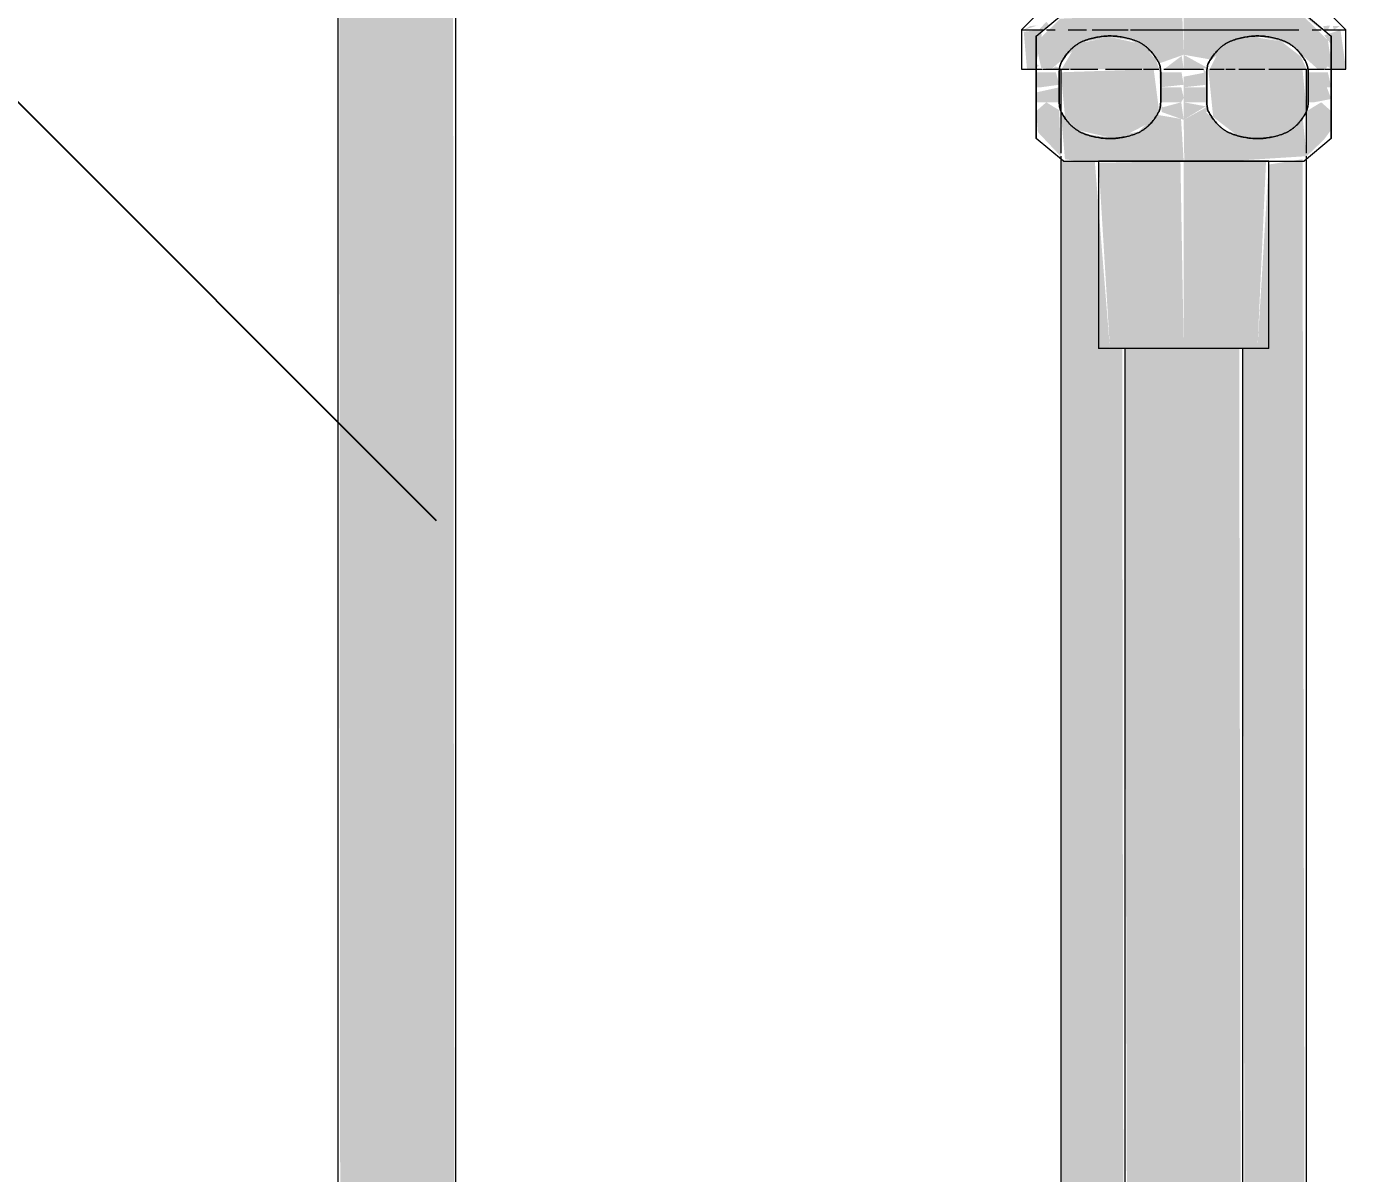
# Model space of a CAD drawing. Header units: metres. Extents: x 147 to 427, y -16 to 162.
# Drawn here: x 390.0179 to 390.1525, y 0.3543 to 0.4708 of the extents above; entities that cross this region are included whole.
import ezdxf

# ---------------------------------------------------------------- set-up
doc = ezdxf.new("R2010")
doc.units = ezdxf.units.M
for name, color, linetype, lineweight in [('A-ANNO-DIMS', 7, 'Continuous', 5), ('A-ANNO-DIMS-50', 7, 'Continuous', 5), ('P-PIPE', 7, 'Continuous', 5), ('P-SANR-FIXT', 7, 'Continuous', 5)]:
    doc.layers.add(name, color=color, linetype=linetype, lineweight=lineweight)
doc.styles.add('Century Gothic', font='GOTHIC.TTF', dxfattribs={"height": 0.05})
doc.dimstyles.new('Setores_1_mm', dxfattribs={"dimscale": 0.3048, "dimtxt": 0.052208, "dimasz": 0.520833, "dimexe": 0.393701, "dimexo": 0.246063, "dimgap": 0.287073, "dimtad": 1, "dimrnd": 0.01, "dimzin": 0, "dimdsep": 46, "dimtxsty": 'Century Gothic', "dimblk1": 'OBLIQUE', "dimblk2": 'OBLIQUE', "dimsah": 1, "dimcen": 0.09, "dimazin": 0, "dimtfac": 1, "dimtdec": 4, "dimtix": 1, "dimtmove": 0, "dimatfit": 3, "dimfxl": 1, "dimtvp": 1, "dimtolj": 1, "dimtzin": 0, "dimarcsym": 2})

# ---------------------------------------------------------------- blocks, each defined once
blk = doc.blocks.new('UT_Ducha higiênica - UT_Ducha higiênica-V228-HH')
at = {"layer": 'P-SANR-FIXT', "true_color": 0xf4f4f4, "transparency": 33554598}
h = blk.add_hatch(color=7, dxfattribs=at)
h.paths.add_polyline_path([(-163.13607, 0.1), (-163.12407, 0.1), (-163.12462, 0.1875), (-163.13607, 0.1875), (-163.13607, 0.12592)])
h.paths.add_polyline_path([(-163.12518, 0.2125), (-163.12407, 0.2125), (-163.12457, 0.66817), (-163.13607, 0.66817), (-163.13572, 0.2125), (-163.12531, 0.2125)])
h = blk.add_hatch(color=7, dxfattribs=at)
h.paths.add_polyline_path([(-163.05007, 0.46797), (-163.05022, 0.47216), (-163.06261, 0.47164), (-163.06436, 0.46995), (-163.06479, 0.46936), (-163.06507, 0.46898), (-163.06456, 0.46664), (-163.06353, 0.4665), (-163.06173, 0.46808), (-163.05999, 0.46934), (-163.05748, 0.46978), (-163.05533, 0.4694), (-163.05349, 0.46818), (-163.05245, 0.46713), (-163.05027, 0.4679)])
h.paths.add_polyline_path([(-163.05206, 0.4665), (-163.05007, 0.4665), (-163.05027, 0.46786), (-163.05207, 0.4665)])
h = blk.add_hatch(color=7, dxfattribs=at)
h.paths.add_polyline_path([(-163.03574, 0.4665), (-163.03507, 0.46709), (-163.03541, 0.46945), (-163.03799, 0.47198), (-163.03924, 0.47216), (-163.05007, 0.4719), (-163.05007, 0.46797), (-163.04724, 0.46747), (-163.04489, 0.46937), (-163.04219, 0.46978), (-163.04015, 0.46933), (-163.03901, 0.46881), (-163.03642, 0.4665), (-163.03578, 0.4665)])
h.paths.add_polyline_path([(-163.0491, 0.4665), (-163.04768, 0.46665), (-163.05007, 0.46797), (-163.05007, 0.4665)])
for points in [[(-163.05756, 0.4665), (-163.05257, 0.4665), (-163.05289, 0.46747), (-163.05434, 0.46905), (-163.05758, 0.46978), (-163.06039, 0.46919), (-163.06112, 0.4688), (-163.06249, 0.4665), (-163.05757, 0.4665)], [(-163.0425, 0.4665), (-163.03757, 0.4665), (-163.03815, 0.46778), (-163.04015, 0.46933), (-163.043, 0.46978), (-163.04489, 0.46937), (-163.04648, 0.46838), (-163.04743, 0.4665), (-163.043, 0.4665)], [(-163.06462, 0.46466), (-163.06272, 0.46492), (-163.06306, 0.46619), (-163.06506, 0.46619), (-163.06506, 0.46466)], [(-163.05643, 0.45955), (-163.05356, 0.46105), (-163.05257, 0.46224), (-163.05312, 0.4665), (-163.06257, 0.46619), (-163.06214, 0.46173), (-163.06089, 0.46032), (-163.05757, 0.45955), (-163.05656, 0.45955)], [(-163.05241, 0.46466), (-163.05007, 0.46492), (-163.05029, 0.46619), (-163.05241, 0.46619), (-163.05241, 0.46492)], [(-163.05007, 0.46466), (-163.04773, 0.46492), (-163.04773, 0.46619), (-163.05007, 0.46574), (-163.05007, 0.46492)], [(-163.04143, 0.45955), (-163.03913, 0.46038), (-163.03757, 0.46224), (-163.03799, 0.4665), (-163.04757, 0.4665), (-163.04707, 0.46164), (-163.04489, 0.45996), (-163.04257, 0.45955), (-163.04147, 0.45955)], [(-163.03507, 0.46466), (-163.03541, 0.46619), (-163.03741, 0.46619), (-163.03741, 0.46466), (-163.03552, 0.46466)], [(-163.06404, 0.46314), (-163.06272, 0.46314), (-163.06272, 0.46466), (-163.06506, 0.46414), (-163.06506, 0.46314)], [(-163.05032, 0.46314), (-163.05007, 0.46359), (-163.05031, 0.46466), (-163.05241, 0.46466), (-163.05231, 0.46314), (-163.05111, 0.46314)], [(-163.05007, 0.46314), (-163.04773, 0.46314), (-163.04783, 0.46466), (-163.05007, 0.46466), (-163.05007, 0.46359)], [(-163.0368, 0.46314), (-163.03507, 0.46348), (-163.03552, 0.46466), (-163.03741, 0.46466), (-163.03741, 0.46314)], [(-163.06257, 0.45765), (-163.06272, 0.46233), (-163.06404, 0.46314), (-163.06507, 0.46224), (-163.06489, 0.4601), (-163.06261, 0.45769)], [(-163.03757, 0.45766), (-163.0358, 0.45935), (-163.03507, 0.46035), (-163.03507, 0.46224), (-163.03609, 0.46314), (-163.03757, 0.46224), (-163.03757, 0.45797)], [(-163.05111, 0.4381), (-163.05007, 0.4381), (-163.0504, 0.45716), (-163.05872, 0.45698), (-163.05757, 0.4381), (-163.05162, 0.4381)], [(-163.04489, 0.4381), (-163.04257, 0.4381), (-163.0417, 0.45716), (-163.05007, 0.45716), (-163.05007, 0.4381), (-163.04547, 0.4381)], [(-163.04986, 0.232), (-163.04407, 0.232), (-163.04443, 0.4381), (-163.05607, 0.4381), (-163.05553, 0.232), (-163.05006, 0.232)]]:
    blk.add_hatch(color=7, dxfattribs=at).paths.add_polyline_path(points)
h = blk.add_hatch(color=7, dxfattribs=at)
h.paths.add_polyline_path([(-163.0504, 0.45716), (-163.05007, 0.45716), (-163.05034, 0.46145), (-163.05286, 0.46188), (-163.05466, 0.46017), (-163.05757, 0.45955), (-163.05959, 0.45985), (-163.061, 0.46039), (-163.06257, 0.46224), (-163.06214, 0.45735), (-163.06089, 0.45716), (-163.05111, 0.45716)])
h.paths.add_polyline_path([(-163.05007, 0.46136), (-163.05032, 0.46314), (-163.05231, 0.4626), (-163.05034, 0.46151)])
h = blk.add_hatch(color=7, dxfattribs=at)
h.paths.add_polyline_path([(-163.04547, 0.45716), (-163.03757, 0.45766), (-163.03799, 0.46173), (-163.03942, 0.46025), (-163.04257, 0.45955), (-163.04489, 0.45996), (-163.04596, 0.46034), (-163.04783, 0.46215), (-163.05007, 0.46136), (-163.05001, 0.45716), (-163.04574, 0.45716)])
h.paths.add_polyline_path([(-163.05007, 0.46136), (-163.04783, 0.46273), (-163.05007, 0.46314), (-163.05007, 0.46224)])
at = {"layer": 'P-SANR-FIXT'}
for p, q in [((-163.13607, 0.67161), (-163.13607, 0.1)), ((-163.12407, 0.1), (-163.12407, 0.67161)), ((-163.06506, 0.46987), (-163.0623, 0.47216)), ((-163.03783, 0.47216), (-163.03507, 0.46987)), ((-163.06507, 0.46709), (-163.06507, 0.46224)), ((-163.06506, 0.46466), (-163.06506, 0.46619)), ((-163.06272, 0.46619), (-163.06272, 0.46466)), ((-163.05241, 0.46466), (-163.05241, 0.46619)), ((-163.04773, 0.46619), (-163.04773, 0.46466)), ((-163.03741, 0.46466), (-163.03741, 0.46619)), ((-163.03507, 0.46224), (-163.03507, 0.46709)), ((-163.03507, 0.46619), (-163.03507, 0.46466)), ((-163.06506, 0.46314), (-163.06506, 0.46466)), ((-163.06272, 0.46466), (-163.06272, 0.46314)), ((-163.05241, 0.46314), (-163.05241, 0.46466)), ((-163.04773, 0.46466), (-163.04773, 0.46314)), ((-163.03741, 0.46314), (-163.03741, 0.46466)), ((-163.03507, 0.46466), (-163.03507, 0.46314)), ((-163.0623, 0.45716), (-163.06506, 0.45946)), ((-163.03507, 0.45946), (-163.03783, 0.45716)), ((-163.06188, 0.45716), (-163.05007, 0.45716)), ((-163.05873, 0.45716), (-163.05873, 0.4381)), ((-163.05007, 0.45716), (-163.03825, 0.45716)), ((-163.04141, 0.4381), (-163.04141, 0.45716)), ((-163.05007, 0.4381), (-163.05873, 0.4381)), ((-163.05607, 0.4381), (-163.05607, 0.1)), ((-163.04141, 0.4381), (-163.05007, 0.4381)), ((-163.04407, 0.1), (-163.04407, 0.4381))]:
    blk.add_line(p, q, dxfattribs=at)
at = {"layer": 'P-SANR-FIXT', "color": 253, "true_color": 0x9e9e9e}
for p, q in [((-163.06506, 0.46619), (-163.06506, 0.46466)), ((-163.06272, 0.46492), (-163.06272, 0.46619)), ((-163.05241, 0.46619), (-163.05241, 0.46466)), ((-163.04773, 0.46492), (-163.04773, 0.46619)), ((-163.03741, 0.46619), (-163.03741, 0.46466)), ((-163.03507, 0.46492), (-163.03507, 0.46619)), ((-163.06506, 0.46466), (-163.06506, 0.46314)), ((-163.06272, 0.46314), (-163.06272, 0.46466)), ((-163.05241, 0.46466), (-163.05241, 0.46314)), ((-163.04773, 0.46314), (-163.04773, 0.46466)), ((-163.03741, 0.46466), (-163.03741, 0.46314)), ((-163.03507, 0.46314), (-163.03507, 0.46466)), ((-163.0623, 0.45716), (-163.05873, 0.45716)), ((-163.05619, 0.45716), (-163.05873, 0.45716)), ((-163.05007, 0.45716), (-163.05618, 0.45716)), ((-163.04395, 0.45716), (-163.05007, 0.45716)), ((-163.04141, 0.45716), (-163.04394, 0.45716)), ((-163.0414, 0.45716), (-163.03783, 0.45716)), ((-163.0565, 0.4381), (-163.05757, 0.4381)), ((-163.05007, 0.4381), (-163.05607, 0.4381)), ((-163.04407, 0.4381), (-163.05007, 0.4381)), ((-163.04257, 0.4381), (-163.04363, 0.4381))]:
    blk.add_line(p, q, dxfattribs=at)
at = {"layer": 'P-SANR-FIXT', "color": 254, "true_color": 0xd5d5d5}
for p, q in [((-163.06272, 0.46466), (-163.06272, 0.46492)), ((-163.04773, 0.46466), (-163.04773, 0.46492)), ((-163.03507, 0.46466), (-163.03507, 0.46492)), ((-163.05619, 0.45716), (-163.05873, 0.45716)), ((-163.05846, 0.45716), (-163.05619, 0.45716)), ((-163.05618, 0.45716), (-163.05007, 0.45716)), ((-163.05007, 0.45716), (-163.05618, 0.45716)), ((-163.05007, 0.45716), (-163.04395, 0.45716)), ((-163.04395, 0.45716), (-163.05007, 0.45716)), ((-163.04394, 0.45716), (-163.04168, 0.45716)), ((-163.04141, 0.45716), (-163.04394, 0.45716)), ((-163.05007, 0.4381), (-163.05633, 0.4381)), ((-163.05007, 0.4381), (-163.05607, 0.4381)), ((-163.04407, 0.4381), (-163.05007, 0.4381)), ((-163.04434, 0.4381), (-163.05007, 0.4381)), ((-163.0438, 0.4381), (-163.04432, 0.4381))]:
    blk.add_line(p, q, dxfattribs=at)
at = {"layer": 'P-SANR-FIXT'}
for points, knots in [([(-163.06507, 0.46709), (-163.06507, 0.4673), (-163.06507, 0.46768), (-163.06507, 0.46819), (-163.06507, 0.46855), (-163.06507, 0.46881), (-163.06507, 0.46899), (-163.06507, 0.46914), (-163.06507, 0.46933), (-163.06507, 0.46951), (-163.06507, 0.46965), (-163.06507, 0.46973), (-163.06507, 0.46978), (-163.06507, 0.46983), (-163.06507, 0.46987), (-163.06507, 0.46989), (-163.06507, 0.46986), (-163.06507, 0.46979), (-163.06507, 0.46972), (-163.06507, 0.46964), (-163.06507, 0.46951), (-163.06507, 0.46933), (-163.06507, 0.46915), (-163.06507, 0.46904), (-163.06507, 0.46899)], [0, 0, 0, 0, 0.05, 0.1, 0.15, 0.175, 0.2, 0.225, 0.25, 0.3, 0.35, 0.375, 0.4, 0.425, 0.45, 0.5, 0.55, 0.6, 0.625, 0.65, 0.7, 0.75, 0.775, 0.8, 0.8, 0.8, 0.8]), ([(-163.05257, 0.46709), (-163.05267, 0.4673), (-163.0529, 0.46768), (-163.05327, 0.46819), (-163.05362, 0.46855), (-163.05392, 0.46881), (-163.05416, 0.46899), (-163.05441, 0.46914), (-163.05477, 0.46933), (-163.05525, 0.46951), (-163.05574, 0.46965), (-163.05614, 0.46973), (-163.05643, 0.46978), (-163.05672, 0.46983), (-163.0571, 0.46987), (-163.05759, 0.46989), (-163.05818, 0.46986), (-163.05865, 0.46979), (-163.05903, 0.46972), (-163.05942, 0.46964), (-163.05991, 0.46951), (-163.06037, 0.46933), (-163.06072, 0.46915), (-163.06097, 0.46899), (-163.0612, 0.46881), (-163.0615, 0.46856), (-163.06199, 0.46804), (-163.06235, 0.4675), (-163.06257, 0.46709)], [0, 0, 0, 0, 0.05, 0.1, 0.15, 0.175, 0.2, 0.225, 0.25, 0.3, 0.35, 0.375, 0.4, 0.425, 0.45, 0.5, 0.55, 0.6, 0.625, 0.65, 0.7, 0.75, 0.775, 0.8, 0.825, 0.85, 0.9, 1, 1, 1, 1]), ([(-163.03757, 0.46709), (-163.03767, 0.4673), (-163.0379, 0.46768), (-163.03827, 0.46819), (-163.03862, 0.46855), (-163.03892, 0.46881), (-163.03916, 0.46899), (-163.03941, 0.46914), (-163.03977, 0.46933), (-163.04025, 0.46951), (-163.04074, 0.46965), (-163.04114, 0.46973), (-163.04143, 0.46978), (-163.04172, 0.46983), (-163.0421, 0.46987), (-163.04259, 0.46989), (-163.04318, 0.46986), (-163.04365, 0.46979), (-163.04403, 0.46972), (-163.04442, 0.46964), (-163.04491, 0.46951), (-163.04537, 0.46933), (-163.04572, 0.46915), (-163.04597, 0.46899), (-163.0462, 0.46881), (-163.0465, 0.46856), (-163.04699, 0.46804), (-163.04735, 0.4675), (-163.04757, 0.46709)], [0, 0, 0, 0, 0.05, 0.1, 0.15, 0.175, 0.2, 0.225, 0.25, 0.3, 0.35, 0.375, 0.4, 0.425, 0.45, 0.5, 0.55, 0.6, 0.625, 0.65, 0.7, 0.75, 0.775, 0.8, 0.825, 0.85, 0.9, 1, 1, 1, 1]), ([(-163.03507, 0.46898), (-163.03507, 0.46904), (-163.03507, 0.46914), (-163.03507, 0.46933), (-163.03507, 0.46951), (-163.03507, 0.46965), (-163.03507, 0.46973), (-163.03507, 0.46978), (-163.03507, 0.46983), (-163.03507, 0.46987), (-163.03507, 0.46989), (-163.03507, 0.46986), (-163.03507, 0.46979), (-163.03507, 0.46972), (-163.03507, 0.46964), (-163.03507, 0.46951), (-163.03507, 0.46933), (-163.03507, 0.46915), (-163.03507, 0.46899), (-163.03507, 0.46881), (-163.03507, 0.46856), (-163.03507, 0.46804), (-163.03507, 0.4675), (-163.03507, 0.46709)], [0.2, 0.2, 0.2, 0.2, 0.225, 0.25, 0.3, 0.35, 0.375, 0.4, 0.425, 0.45, 0.5, 0.55, 0.6, 0.625, 0.65, 0.7, 0.75, 0.775, 0.8, 0.825, 0.85, 0.9, 1, 1, 1, 1]), ([(-163.06507, 0.46034), (-163.06507, 0.46029), (-163.06507, 0.46018), (-163.06507, 0.46), (-163.06507, 0.45982), (-163.06507, 0.45969), (-163.06507, 0.45961), (-163.06507, 0.45953), (-163.06507, 0.45947), (-163.06507, 0.45944), (-163.06507, 0.45946), (-163.06507, 0.4595), (-163.06507, 0.45955), (-163.06507, 0.4596), (-163.06507, 0.45968), (-163.06507, 0.45982), (-163.06507, 0.46), (-163.06507, 0.46018), (-163.06507, 0.46034), (-163.06507, 0.46052), (-163.06507, 0.46078), (-163.06507, 0.46114), (-163.06507, 0.46165), (-163.06507, 0.46203), (-163.06507, 0.46224)], [0.2, 0.2, 0.2, 0.2, 0.225, 0.25, 0.3, 0.35, 0.375, 0.4, 0.45, 0.5, 0.55, 0.575, 0.6, 0.625, 0.65, 0.7, 0.75, 0.775, 0.8, 0.825, 0.85, 0.9, 0.95, 1, 1, 1, 1]), ([(-163.06257, 0.46224), (-163.06235, 0.46183), (-163.06199, 0.46128), (-163.0615, 0.46077), (-163.0612, 0.46051), (-163.06097, 0.46034), (-163.06072, 0.46018), (-163.06037, 0.46), (-163.05991, 0.45982), (-163.05942, 0.45969), (-163.05903, 0.45961), (-163.05865, 0.45953), (-163.05818, 0.45947), (-163.05759, 0.45944), (-163.0571, 0.45946), (-163.05672, 0.4595), (-163.05643, 0.45955), (-163.05614, 0.4596), (-163.05574, 0.45968), (-163.05525, 0.45982), (-163.05477, 0.46), (-163.05441, 0.46018), (-163.05416, 0.46034), (-163.05392, 0.46052), (-163.05362, 0.46078), (-163.05327, 0.46114), (-163.0529, 0.46165), (-163.05267, 0.46203), (-163.05257, 0.46224)], [0, 0, 0, 0, 0.1, 0.15, 0.175, 0.2, 0.225, 0.25, 0.3, 0.35, 0.375, 0.4, 0.45, 0.5, 0.55, 0.575, 0.6, 0.625, 0.65, 0.7, 0.75, 0.775, 0.8, 0.825, 0.85, 0.9, 0.95, 1, 1, 1, 1]), ([(-163.04757, 0.46224), (-163.04735, 0.46183), (-163.04699, 0.46128), (-163.0465, 0.46077), (-163.0462, 0.46051), (-163.04597, 0.46034), (-163.04572, 0.46018), (-163.04537, 0.46), (-163.04491, 0.45982), (-163.04442, 0.45969), (-163.04403, 0.45961), (-163.04365, 0.45953), (-163.04318, 0.45947), (-163.04259, 0.45944), (-163.0421, 0.45946), (-163.04172, 0.4595), (-163.04143, 0.45955), (-163.04114, 0.4596), (-163.04074, 0.45968), (-163.04025, 0.45982), (-163.03977, 0.46), (-163.03941, 0.46018), (-163.03916, 0.46034), (-163.03892, 0.46052), (-163.03862, 0.46078), (-163.03827, 0.46114), (-163.0379, 0.46165), (-163.03767, 0.46203), (-163.03757, 0.46224)], [0, 0, 0, 0, 0.1, 0.15, 0.175, 0.2, 0.225, 0.25, 0.3, 0.35, 0.375, 0.4, 0.45, 0.5, 0.55, 0.575, 0.6, 0.625, 0.65, 0.7, 0.75, 0.775, 0.8, 0.825, 0.85, 0.9, 0.95, 1, 1, 1, 1]), ([(-163.03507, 0.46224), (-163.03507, 0.46183), (-163.03507, 0.46128), (-163.03507, 0.46077), (-163.03507, 0.46051), (-163.03507, 0.46034), (-163.03507, 0.46018), (-163.03507, 0.46), (-163.03507, 0.45982), (-163.03507, 0.45969), (-163.03507, 0.45961), (-163.03507, 0.45953), (-163.03507, 0.45947), (-163.03507, 0.45944), (-163.03507, 0.45946), (-163.03507, 0.4595), (-163.03507, 0.45955), (-163.03507, 0.4596), (-163.03507, 0.45968), (-163.03507, 0.45982), (-163.03507, 0.46), (-163.03507, 0.46018), (-163.03507, 0.46029), (-163.03507, 0.46035)], [0, 0, 0, 0, 0.1, 0.15, 0.175, 0.2, 0.225, 0.25, 0.3, 0.35, 0.375, 0.4, 0.45, 0.5, 0.55, 0.575, 0.6, 0.625, 0.65, 0.7, 0.75, 0.775, 0.8, 0.8, 0.8, 0.8])]:
    blk.add_open_spline(points, degree=3, knots=knots, dxfattribs=at)
at = {"layer": 'P-SANR-FIXT', "color": 254, "true_color": 0xd5d5d5}
for points, knots in [([(-163.05871, 0.46978), (-163.05861, 0.4698), (-163.05842, 0.46983), (-163.05803, 0.46987), (-163.05754, 0.46989), (-163.05696, 0.46986), (-163.05657, 0.46981), (-163.05638, 0.46978)], [0.4, 0.4, 0.4, 0.4, 0.425, 0.45, 0.5, 0.55, 0.6, 0.6, 0.6, 0.6]), ([(-163.04371, 0.46978), (-163.04361, 0.4698), (-163.04342, 0.46983), (-163.04303, 0.46987), (-163.04254, 0.46989), (-163.04196, 0.46986), (-163.04157, 0.46981), (-163.04138, 0.46978)], [0.4, 0.4, 0.4, 0.4, 0.425, 0.45, 0.5, 0.55, 0.6, 0.6, 0.6, 0.6]), ([(-163.06257, 0.46709), (-163.06246, 0.4673), (-163.06224, 0.46768), (-163.06186, 0.46819), (-163.06151, 0.46855), (-163.06121, 0.46881), (-163.06105, 0.46893), (-163.06097, 0.46898)], [0, 0, 0, 0, 0.05, 0.1, 0.15, 0.175, 0.2, 0.2, 0.2, 0.2]), ([(-163.06097, 0.46898), (-163.06089, 0.46904), (-163.06072, 0.46914), (-163.06037, 0.46933), (-163.05989, 0.46951), (-163.05939, 0.46965), (-163.05899, 0.46973), (-163.0588, 0.46977), (-163.05871, 0.46978)], [0.2, 0.2, 0.2, 0.2, 0.225, 0.25, 0.3, 0.35, 0.375, 0.4, 0.4, 0.4, 0.4]), ([(-163.05638, 0.46978), (-163.05629, 0.46976), (-163.0561, 0.46972), (-163.05571, 0.46964), (-163.05523, 0.46951), (-163.05476, 0.46933), (-163.05441, 0.46915), (-163.05425, 0.46904), (-163.05417, 0.46899)], [0.6, 0.6, 0.6, 0.6, 0.625, 0.65, 0.7, 0.75, 0.775, 0.8, 0.8, 0.8, 0.8]), ([(-163.05417, 0.46899), (-163.05409, 0.46893), (-163.05393, 0.46881), (-163.05363, 0.46856), (-163.05314, 0.46804), (-163.05278, 0.4675), (-163.05257, 0.46709)], [0.8, 0.8, 0.8, 0.8, 0.825, 0.85, 0.9, 1, 1, 1, 1]), ([(-163.04757, 0.46709), (-163.04746, 0.4673), (-163.04724, 0.46768), (-163.04686, 0.46819), (-163.04651, 0.46855), (-163.04621, 0.46881), (-163.04605, 0.46893), (-163.04597, 0.46898)], [0, 0, 0, 0, 0.05, 0.1, 0.15, 0.175, 0.2, 0.2, 0.2, 0.2]), ([(-163.04597, 0.46898), (-163.04589, 0.46904), (-163.04572, 0.46914), (-163.04537, 0.46933), (-163.04489, 0.46951), (-163.04439, 0.46965), (-163.04399, 0.46973), (-163.0438, 0.46977), (-163.04371, 0.46978)], [0.2, 0.2, 0.2, 0.2, 0.225, 0.25, 0.3, 0.35, 0.375, 0.4, 0.4, 0.4, 0.4]), ([(-163.04138, 0.46978), (-163.04129, 0.46976), (-163.0411, 0.46972), (-163.04071, 0.46964), (-163.04023, 0.46951), (-163.03976, 0.46933), (-163.03941, 0.46915), (-163.03925, 0.46904), (-163.03917, 0.46899)], [0.6, 0.6, 0.6, 0.6, 0.625, 0.65, 0.7, 0.75, 0.775, 0.8, 0.8, 0.8, 0.8]), ([(-163.03917, 0.46899), (-163.03909, 0.46893), (-163.03893, 0.46881), (-163.03863, 0.46856), (-163.03814, 0.46804), (-163.03778, 0.4675), (-163.03757, 0.46709)], [0.8, 0.8, 0.8, 0.8, 0.825, 0.85, 0.9, 1, 1, 1, 1]), ([(-163.06097, 0.46035), (-163.06105, 0.4604), (-163.06121, 0.46052), (-163.06151, 0.46078), (-163.06186, 0.46114), (-163.06224, 0.46165), (-163.06246, 0.46203), (-163.06257, 0.46224)], [0.8, 0.8, 0.8, 0.8, 0.825, 0.85, 0.9, 0.95, 1, 1, 1, 1]), ([(-163.05257, 0.46224), (-163.05278, 0.46183), (-163.05314, 0.46128), (-163.05363, 0.46077), (-163.05393, 0.46051), (-163.05409, 0.4604), (-163.05417, 0.46034)], [0, 0, 0, 0, 0.1, 0.15, 0.175, 0.2, 0.2, 0.2, 0.2]), ([(-163.04597, 0.46035), (-163.04605, 0.4604), (-163.04621, 0.46052), (-163.04651, 0.46078), (-163.04686, 0.46114), (-163.04724, 0.46165), (-163.04746, 0.46203), (-163.04757, 0.46224)], [0.8, 0.8, 0.8, 0.8, 0.825, 0.85, 0.9, 0.95, 1, 1, 1, 1]), ([(-163.03757, 0.46224), (-163.03778, 0.46183), (-163.03814, 0.46128), (-163.03863, 0.46077), (-163.03893, 0.46051), (-163.03909, 0.4604), (-163.03917, 0.46034)], [0, 0, 0, 0, 0.1, 0.15, 0.175, 0.2, 0.2, 0.2, 0.2]), ([(-163.05871, 0.45955), (-163.0588, 0.45956), (-163.05899, 0.4596), (-163.05939, 0.45968), (-163.05989, 0.45982), (-163.06037, 0.46), (-163.06072, 0.46018), (-163.06089, 0.46029), (-163.06097, 0.46035)], [0.6, 0.6, 0.6, 0.6, 0.625, 0.65, 0.7, 0.75, 0.775, 0.8, 0.8, 0.8, 0.8]), ([(-163.05638, 0.45955), (-163.05657, 0.45952), (-163.05696, 0.45947), (-163.05754, 0.45944), (-163.05803, 0.45946), (-163.05842, 0.4595), (-163.05861, 0.45953), (-163.05871, 0.45955)], [0.4, 0.4, 0.4, 0.4, 0.45, 0.5, 0.55, 0.575, 0.6, 0.6, 0.6, 0.6]), ([(-163.05417, 0.46034), (-163.05425, 0.46029), (-163.05441, 0.46018), (-163.05476, 0.46), (-163.05523, 0.45982), (-163.05571, 0.45969), (-163.0561, 0.45961), (-163.05629, 0.45957), (-163.05638, 0.45955)], [0.2, 0.2, 0.2, 0.2, 0.225, 0.25, 0.3, 0.35, 0.375, 0.4, 0.4, 0.4, 0.4]), ([(-163.04371, 0.45955), (-163.0438, 0.45956), (-163.04399, 0.4596), (-163.04439, 0.45968), (-163.04489, 0.45982), (-163.04537, 0.46), (-163.04572, 0.46018), (-163.04589, 0.46029), (-163.04597, 0.46035)], [0.6, 0.6, 0.6, 0.6, 0.625, 0.65, 0.7, 0.75, 0.775, 0.8, 0.8, 0.8, 0.8]), ([(-163.04138, 0.45955), (-163.04157, 0.45952), (-163.04196, 0.45947), (-163.04254, 0.45944), (-163.04303, 0.45946), (-163.04342, 0.4595), (-163.04361, 0.45953), (-163.04371, 0.45955)], [0.4, 0.4, 0.4, 0.4, 0.45, 0.5, 0.55, 0.575, 0.6, 0.6, 0.6, 0.6]), ([(-163.03917, 0.46034), (-163.03925, 0.46029), (-163.03941, 0.46018), (-163.03976, 0.46), (-163.04023, 0.45982), (-163.04071, 0.45969), (-163.0411, 0.45961), (-163.04129, 0.45957), (-163.04138, 0.45955)], [0.2, 0.2, 0.2, 0.2, 0.225, 0.25, 0.3, 0.35, 0.375, 0.4, 0.4, 0.4, 0.4])]:
    blk.add_open_spline(points, degree=3, knots=knots, dxfattribs=at)
at = {"layer": 'P-SANR-FIXT', "color": 253, "true_color": 0x9e9e9e}
for points, knots in [([(-163.06507, 0.46899), (-163.06507, 0.46893), (-163.06507, 0.46881), (-163.06507, 0.46856), (-163.06507, 0.46804), (-163.06507, 0.4675), (-163.06507, 0.46709)], [0.8, 0.8, 0.8, 0.8, 0.825, 0.85, 0.9, 1, 1, 1, 1]), ([(-163.03507, 0.46709), (-163.03507, 0.4673), (-163.03507, 0.46768), (-163.03507, 0.46819), (-163.03507, 0.46855), (-163.03507, 0.46881), (-163.03507, 0.46893), (-163.03507, 0.46898)], [0, 0, 0, 0, 0.05, 0.1, 0.15, 0.175, 0.2, 0.2, 0.2, 0.2]), ([(-163.06507, 0.46224), (-163.06507, 0.46183), (-163.06507, 0.46128), (-163.06507, 0.46077), (-163.06507, 0.46051), (-163.06507, 0.4604), (-163.06507, 0.46034)], [0, 0, 0, 0, 0.1, 0.15, 0.175, 0.2, 0.2, 0.2, 0.2]), ([(-163.03507, 0.46035), (-163.03507, 0.4604), (-163.03507, 0.46052), (-163.03507, 0.46078), (-163.03507, 0.46114), (-163.03507, 0.46165), (-163.03507, 0.46203), (-163.03507, 0.46224)], [0.8, 0.8, 0.8, 0.8, 0.825, 0.85, 0.9, 0.95, 1, 1, 1, 1])]:
    blk.add_open_spline(points, degree=3, knots=knots, dxfattribs=at)
for points in [[(-163.06507, 0.46709), (-163.06507, 0.46695), (-163.06507, 0.4668), (-163.06506, 0.46665)], [(-163.06506, 0.46665), (-163.06507, 0.4668), (-163.06507, 0.46695), (-163.06507, 0.46709)], [(-163.06268, 0.46665), (-163.06266, 0.4668), (-163.06262, 0.46695), (-163.06257, 0.46709)], [(-163.06257, 0.46709), (-163.06262, 0.46695), (-163.06266, 0.4668), (-163.06268, 0.46665)], [(-163.05245, 0.46665), (-163.05242, 0.4665), (-163.05241, 0.46635), (-163.05241, 0.46619)], [(-163.05241, 0.46619), (-163.05241, 0.46635), (-163.05242, 0.4665), (-163.05245, 0.46665)], [(-163.04773, 0.46619), (-163.04772, 0.46635), (-163.04771, 0.4665), (-163.04768, 0.46665)], [(-163.04768, 0.46665), (-163.04771, 0.4665), (-163.04772, 0.46635), (-163.04773, 0.46619)], [(-163.03745, 0.46665), (-163.03748, 0.4668), (-163.03752, 0.46695), (-163.03757, 0.46709)], [(-163.03757, 0.46709), (-163.03752, 0.46695), (-163.03748, 0.4668), (-163.03745, 0.46665)], [(-163.03507, 0.46709), (-163.03507, 0.46695), (-163.03507, 0.4668), (-163.03507, 0.46665)], [(-163.03507, 0.46665), (-163.03507, 0.4668), (-163.03507, 0.46695), (-163.03507, 0.46709)], [(-163.05241, 0.46314), (-163.05241, 0.46298), (-163.05242, 0.46283), (-163.05245, 0.46268)], [(-163.05245, 0.46268), (-163.05242, 0.46283), (-163.05241, 0.46298), (-163.05241, 0.46314)], [(-163.04768, 0.46268), (-163.04771, 0.46283), (-163.04772, 0.46298), (-163.04773, 0.46314)], [(-163.04773, 0.46314), (-163.04772, 0.46298), (-163.04771, 0.46283), (-163.04768, 0.46268)], [(-163.06506, 0.46268), (-163.06507, 0.46253), (-163.06507, 0.46238), (-163.06507, 0.46224)], [(-163.06507, 0.46224), (-163.06507, 0.46238), (-163.06507, 0.46253), (-163.06506, 0.46268)], [(-163.06257, 0.46224), (-163.06262, 0.46238), (-163.06266, 0.46253), (-163.06268, 0.46268)], [(-163.06268, 0.46268), (-163.06266, 0.46253), (-163.06262, 0.46238), (-163.06257, 0.46224)], [(-163.03757, 0.46224), (-163.03752, 0.46238), (-163.03748, 0.46253), (-163.03745, 0.46268)], [(-163.03745, 0.46268), (-163.03748, 0.46253), (-163.03752, 0.46238), (-163.03757, 0.46224)], [(-163.03507, 0.46268), (-163.03507, 0.46253), (-163.03507, 0.46238), (-163.03507, 0.46224)], [(-163.03507, 0.46224), (-163.03507, 0.46238), (-163.03507, 0.46253), (-163.03507, 0.46268)]]:
    blk.add_open_spline(points, degree=3, dxfattribs=at)
at = {"layer": 'P-SANR-FIXT'}
for points in [[(-163.06506, 0.46665), (-163.06506, 0.4665), (-163.06506, 0.46635), (-163.06506, 0.46619)], [(-163.06506, 0.46619), (-163.06506, 0.46635), (-163.06506, 0.4665), (-163.06506, 0.46665)], [(-163.06272, 0.46619), (-163.06272, 0.46635), (-163.06271, 0.4665), (-163.06268, 0.46665)], [(-163.06268, 0.46665), (-163.06271, 0.4665), (-163.06272, 0.46635), (-163.06272, 0.46619)], [(-163.05257, 0.46709), (-163.05252, 0.46695), (-163.05248, 0.4668), (-163.05245, 0.46665)], [(-163.05245, 0.46665), (-163.05248, 0.4668), (-163.05252, 0.46695), (-163.05257, 0.46709)], [(-163.04768, 0.46665), (-163.04766, 0.4668), (-163.04762, 0.46695), (-163.04757, 0.46709)], [(-163.04757, 0.46709), (-163.04762, 0.46695), (-163.04766, 0.4668), (-163.04768, 0.46665)], [(-163.03741, 0.46619), (-163.03741, 0.46635), (-163.03743, 0.4665), (-163.03745, 0.46665)], [(-163.03745, 0.46665), (-163.03743, 0.4665), (-163.03741, 0.46635), (-163.03741, 0.46619)], [(-163.03507, 0.46665), (-163.03507, 0.4665), (-163.03507, 0.46635), (-163.03507, 0.46619)], [(-163.03507, 0.46619), (-163.03507, 0.46635), (-163.03507, 0.4665), (-163.03507, 0.46665)], [(-163.06506, 0.46314), (-163.06506, 0.46298), (-163.06506, 0.46283), (-163.06506, 0.46268)], [(-163.06506, 0.46268), (-163.06506, 0.46283), (-163.06506, 0.46298), (-163.06506, 0.46314)], [(-163.06268, 0.46268), (-163.06271, 0.46283), (-163.06272, 0.46298), (-163.06272, 0.46314)], [(-163.06272, 0.46314), (-163.06272, 0.46298), (-163.06271, 0.46283), (-163.06268, 0.46268)], [(-163.03745, 0.46268), (-163.03743, 0.46283), (-163.03741, 0.46298), (-163.03741, 0.46314)], [(-163.03741, 0.46314), (-163.03741, 0.46298), (-163.03743, 0.46283), (-163.03745, 0.46268)], [(-163.03507, 0.46314), (-163.03507, 0.46298), (-163.03507, 0.46283), (-163.03507, 0.46268)], [(-163.03507, 0.46268), (-163.03507, 0.46283), (-163.03507, 0.46298), (-163.03507, 0.46314)], [(-163.05245, 0.46268), (-163.05248, 0.46253), (-163.05252, 0.46238), (-163.05257, 0.46224)], [(-163.05257, 0.46224), (-163.05252, 0.46238), (-163.05248, 0.46253), (-163.05245, 0.46268)], [(-163.04757, 0.46224), (-163.04762, 0.46238), (-163.04766, 0.46253), (-163.04768, 0.46268)], [(-163.04768, 0.46268), (-163.04766, 0.46253), (-163.04762, 0.46238), (-163.04757, 0.46224)]]:
    blk.add_open_spline(points, degree=3, dxfattribs=at)
blk = doc.blocks.new('Joelho 45_90 - Agua Fria_Soldavel - MEP - Tigre - Standard-3523191-HH')
at = {"layer": 'P-PIPE', "true_color": 0x69503c}
for points in [[(-163.06261, 0.4719), (-163.06106, 0.47216), (-163.06146, 0.475), (-163.06499, 0.475), (-163.06436, 0.4719), (-163.06306, 0.4719)], [(-163.0352, 0.4719), (-163.03548, 0.4732), (-163.03672, 0.47289), (-163.03826, 0.475), (-163.03907, 0.47484), (-163.03864, 0.47216), (-163.03541, 0.4719)]]:
    blk.add_hatch(color=27, dxfattribs=at).paths.add_polyline_path(points)
h = blk.add_hatch(color=27, dxfattribs=at)
h.paths.add_polyline_path([(-163.06456, 0.4705), (-163.06367, 0.47089), (-163.06404, 0.47133), (-163.06479, 0.4705)])
h.paths.add_polyline_path([(-163.06632, 0.4705), (-163.06492, 0.47095), (-163.06568, 0.47089), (-163.066, 0.47069)])
h = blk.add_hatch(color=27, dxfattribs=at)
h.paths.add_polyline_path([(-163.03578, 0.4705), (-163.03774, 0.4719), (-163.03721, 0.47141), (-163.03603, 0.4705)])
h.paths.add_polyline_path([(-163.03541, 0.4705), (-163.0352, 0.47093), (-163.03587, 0.47089), (-163.03578, 0.4705)])
h.paths.add_polyline_path([(-163.0348, 0.4705), (-163.0342, 0.47089), (-163.03491, 0.47089)])
h = blk.add_hatch(color=27, dxfattribs=at)
h.paths.add_polyline_path([(-163.06534, 0.4665), (-163.06479, 0.46685), (-163.06507, 0.46709), (-163.0645, 0.46975), (-163.06456, 0.4705), (-163.06633, 0.47031), (-163.066, 0.4665), (-163.06552, 0.4665)])
h.paths.add_polyline_path([(-163.06353, 0.4665), (-163.06257, 0.4665), (-163.06306, 0.46679), (-163.06334, 0.46662)])
h.paths.add_polyline_path([(-163.05245, 0.4665), (-163.05227, 0.46675), (-163.05257, 0.4665)])
h = blk.add_hatch(color=27, dxfattribs=at)
h.paths.add_polyline_path([(-163.03752, 0.4665), (-163.03752, 0.46707), (-163.03757, 0.4665)])
h.paths.add_polyline_path([(-163.04808, 0.4665), (-163.04757, 0.4665), (-163.04768, 0.46713), (-163.04768, 0.46665)])
h.paths.add_polyline_path([(-163.03357, 0.4665), (-163.03413, 0.4705), (-163.03578, 0.46995), (-163.03507, 0.46899), (-163.03541, 0.46679), (-163.03507, 0.4665), (-163.03366, 0.4665)])
at = {"layer": 'P-PIPE', "color": 254, "true_color": 0xd5d5d5}
for p, q in [((-163.05007, 0.51404), (-163.04951, 0.51403)), ((-163.03796, 0.50711), (-163.03768, 0.50662)), ((-163.0637, 0.50334), (-163.06356, 0.50388)), ((-163.03603, 0.49999), (-163.03603, 0.49995)), ((-163.03603, 0.49982), (-163.03603, 0.49971)), ((-163.06279, 0.4857), (-163.06357, 0.4857)), ((-163.06357, 0.4857), (-163.06279, 0.4857)), ((-163.06052, 0.4857), (-163.0619, 0.4857)), ((-163.0619, 0.4857), (-163.06052, 0.4857)), ((-163.05839, 0.4857), (-163.05999, 0.4857)), ((-163.05999, 0.4857), (-163.05839, 0.4857)), ((-163.06517, 0.4846), (-163.06465, 0.4846)), ((-163.06465, 0.4846), (-163.06517, 0.4846)), ((-163.06434, 0.4846), (-163.06358, 0.4846)), ((-163.06358, 0.4846), (-163.06434, 0.4846)), ((-163.06279, 0.4846), (-163.06074, 0.4846)), ((-163.06074, 0.4846), (-163.06279, 0.4846)), ((-163.0605, 0.4846), (-163.05969, 0.4846)), ((-163.05969, 0.4846), (-163.0605, 0.4846)), ((-163.05956, 0.4846), (-163.05762, 0.4846)), ((-163.05762, 0.4846), (-163.05956, 0.4846)), ((-163.05755, 0.4846), (-163.05568, 0.4846)), ((-163.05568, 0.4846), (-163.05755, 0.4846)), ((-163.04445, 0.4846), (-163.04338, 0.4846)), ((-163.04338, 0.4846), (-163.04445, 0.4846)), ((-163.03497, 0.4831), (-163.03497, 0.48375)), ((-163.03497, 0.48095), (-163.03497, 0.48226)), ((-163.04487, 0.4705), (-163.04442, 0.4705))]:
    blk.add_line(p, q, dxfattribs=at)
at = {"layer": 'P-PIPE', "color": 254, "true_color": 0xe9e9e9}
for p, q in [((-163.04951, 0.51403), (-163.04894, 0.514)), ((-163.04673, 0.51364), (-163.04619, 0.51349)), ((-163.06411, 0.49998), (-163.06411, 0.5)), ((-163.06411, 0.49994), (-163.06411, 0.49998)), ((-163.03603, 0.48869), (-163.03603, 0.48813)), ((-163.0404, 0.4857), (-163.041, 0.4857)), ((-163.041, 0.4857), (-163.0404, 0.4857)), ((-163.03849, 0.4857), (-163.03943, 0.4857)), ((-163.03943, 0.4857), (-163.03849, 0.4857)), ((-163.03656, 0.4857), (-163.03719, 0.4857)), ((-163.03719, 0.4857), (-163.03656, 0.4857)), ((-163.04213, 0.4846), (-163.04133, 0.4846)), ((-163.04133, 0.4846), (-163.04213, 0.4846)), ((-163.04029, 0.4846), (-163.03963, 0.4846)), ((-163.03963, 0.4846), (-163.04029, 0.4846)), ((-163.03646, 0.4846), (-163.03579, 0.4846)), ((-163.03579, 0.4846), (-163.03646, 0.4846))]:
    blk.add_line(p, q, dxfattribs=at)
at = {"layer": 'P-PIPE', "color": 253, "true_color": 0x9e9e9e}
for p, q in [((-163.05812, 0.5115), (-163.05765, 0.51181)), ((-163.05765, 0.51181), (-163.05717, 0.51211)), ((-163.05857, 0.51117), (-163.05812, 0.5115)), ((-163.03768, 0.50662), (-163.03743, 0.50612)), ((-163.03604, 0.50071), (-163.03603, 0.50015)), ((-163.03603, 0.49995), (-163.03603, 0.4999)), ((-163.03603, 0.4999), (-163.03603, 0.49982)), ((-163.03603, 0.49971), (-163.03603, 0.49959)), ((-163.06517, 0.4846), (-163.06517, 0.48095)), ((-163.03497, 0.47909), (-163.03497, 0.47981)), ((-163.03497, 0.47658), (-163.03497, 0.47851)), ((-163.03497, 0.4735), (-163.03497, 0.47627)), ((-163.06239, 0.4719), (-163.06163, 0.4719)), ((-163.06109, 0.4719), (-163.05977, 0.4719)), ((-163.05977, 0.4719), (-163.05964, 0.4719)), ((-163.05897, 0.4719), (-163.05388, 0.4719)), ((-163.05363, 0.4719), (-163.05007, 0.4719)), ((-163.05007, 0.4719), (-163.04651, 0.4719)), ((-163.04626, 0.4719), (-163.04116, 0.4719)), ((-163.04036, 0.4719), (-163.03904, 0.4719)), ((-163.0385, 0.4719), (-163.03774, 0.4719)), ((-163.06403, 0.4705), (-163.06314, 0.4705)), ((-163.0618, 0.4705), (-163.05995, 0.4705)), ((-163.05939, 0.4705), (-163.05571, 0.4705)), ((-163.05547, 0.4705), (-163.05007, 0.4705)), ((-163.05007, 0.4705), (-163.04487, 0.4705)), ((-163.04442, 0.4705), (-163.03836, 0.4705)), ((-163.037, 0.4705), (-163.03611, 0.4705)), ((-163.06436, 0.4665), (-163.06363, 0.4665)), ((-163.06266, 0.4665), (-163.06173, 0.4665)), ((-163.06157, 0.4665), (-163.05879, 0.4665)), ((-163.05802, 0.4665), (-163.05434, 0.4665)), ((-163.05417, 0.4665), (-163.05259, 0.4665)), ((-163.05208, 0.4665), (-163.05007, 0.4665)), ((-163.05007, 0.4665), (-163.04806, 0.4665)), ((-163.04741, 0.4665), (-163.04596, 0.4665)), ((-163.0458, 0.4665), (-163.04485, 0.4665)), ((-163.04447, 0.4665), (-163.04182, 0.4665)), ((-163.0414, 0.4665), (-163.03762, 0.4665)), ((-163.0365, 0.4665), (-163.03578, 0.4665))]:
    blk.add_line(p, q, dxfattribs=at)
at = {"layer": 'P-PIPE', "color": 7, "true_color": 0xf0f0f0}
for p, q in [((-163.03548, 0.4846), (-163.03497, 0.4846)), ((-163.03497, 0.4846), (-163.03548, 0.4846))]:
    blk.add_line(p, q, dxfattribs=at)
at = {"layer": 'P-PIPE'}
for p, q in [((-163.06517, 0.47988), (-163.06517, 0.4719)), ((-163.03497, 0.4719), (-163.03497, 0.4735)), ((-163.06517, 0.4719), (-163.06657, 0.4705)), ((-163.06517, 0.4719), (-163.06239, 0.4719)), ((-163.03774, 0.4719), (-163.0352, 0.4719)), ((-163.03357, 0.4705), (-163.03497, 0.4719)), ((-163.06657, 0.4705), (-163.06657, 0.4665)), ((-163.06657, 0.4705), (-163.06436, 0.4705)), ((-163.03578, 0.4705), (-163.03357, 0.4705)), ((-163.03357, 0.4665), (-163.03357, 0.4705)), ((-163.06657, 0.4665), (-163.06441, 0.4665)), ((-163.06363, 0.4665), (-163.06266, 0.4665)), ((-163.03747, 0.4665), (-163.0365, 0.4665)), ((-163.03573, 0.4665), (-163.03357, 0.4665))]:
    blk.add_line(p, q, dxfattribs=at)
at = {"layer": 'P-PIPE', "color": 253, "true_color": 0x9e9e9e, "flags": 128}
for points in [[(-163.05717, 0.51211), (-163.05668, 0.51238), (-163.05618, 0.51264), (-163.05567, 0.51287), (-163.05515, 0.51309), (-163.05463, 0.51328), (-163.05409, 0.51345), (-163.05355, 0.5136), (-163.053, 0.51373), (-163.05245, 0.51384), (-163.0519, 0.51392)], [(-163.0519, 0.51392), (-163.05134, 0.51398), (-163.05078, 0.51402), (-163.05022, 0.51404), (-163.05007, 0.51404)], [(-163.06356, 0.50388), (-163.06339, 0.50442), (-163.06321, 0.50495), (-163.063, 0.50547), (-163.06277, 0.50598), (-163.06252, 0.50648), (-163.06225, 0.50698), (-163.06196, 0.50746), (-163.06165, 0.50793), (-163.06133, 0.50838), (-163.06098, 0.50883), (-163.06062, 0.50926), (-163.06024, 0.50967), (-163.05985, 0.51007), (-163.05944, 0.51045), (-163.05901, 0.51082), (-163.05857, 0.51117)], [(-163.04124, 0.51092), (-163.04081, 0.51056), (-163.04039, 0.51018), (-163.03999, 0.50978), (-163.03961, 0.50937), (-163.03925, 0.50895), (-163.0389, 0.50851), (-163.03857, 0.50805), (-163.03825, 0.50759), (-163.03796, 0.50711)], [(-163.03743, 0.50612), (-163.03719, 0.50561), (-163.03698, 0.50509), (-163.03679, 0.50456), (-163.03662, 0.50403), (-163.03647, 0.50348), (-163.03634, 0.50294), (-163.03623, 0.50239), (-163.03615, 0.50183), (-163.03608, 0.50127), (-163.03604, 0.50071)], [(-163.06393, 0.50224), (-163.06383, 0.50279), (-163.0637, 0.50334)], [(-163.03603, 0.49959), (-163.03603, 0.49944), (-163.03603, 0.49927), (-163.03603, 0.49908), (-163.03603, 0.49887), (-163.03603, 0.49864), (-163.03603, 0.49838), (-163.03603, 0.49811), (-163.03603, 0.49782), (-163.03603, 0.4975), (-163.03603, 0.49717), (-163.03603, 0.49682)]]:
    blk.add_lwpolyline(points, dxfattribs=at)
at = {"layer": 'P-PIPE', "color": 254, "true_color": 0xd5d5d5, "flags": 128}
for points in [[(-163.04894, 0.514), (-163.04839, 0.51394), (-163.04783, 0.51386), (-163.04728, 0.51376), (-163.04673, 0.51364)], [(-163.04619, 0.51349), (-163.04565, 0.51333), (-163.04512, 0.51314), (-163.0446, 0.51293), (-163.04409, 0.5127), (-163.04358, 0.51245), (-163.04309, 0.51218), (-163.04261, 0.5119), (-163.04214, 0.51159), (-163.04168, 0.51126), (-163.04124, 0.51092)], [(-163.0641, 0.50056), (-163.06406, 0.50112), (-163.06401, 0.50168), (-163.06393, 0.50224)], [(-163.06411, 0.49672), (-163.06411, 0.49708), (-163.06411, 0.49741), (-163.06411, 0.49773), (-163.06411, 0.49803), (-163.06411, 0.49831), (-163.06411, 0.49857), (-163.06411, 0.49881), (-163.06411, 0.49903), (-163.06411, 0.49922), (-163.06411, 0.4994), (-163.06411, 0.49955), (-163.06411, 0.49968), (-163.06411, 0.49979), (-163.06411, 0.49988), (-163.06411, 0.49994)], [(-163.03603, 0.49141), (-163.03603, 0.49088), (-163.03603, 0.49034), (-163.03603, 0.4898)], [(-163.06411, 0.48965), (-163.06411, 0.4902), (-163.06411, 0.49074), (-163.06411, 0.49127)], [(-163.06411, 0.4857), (-163.06411, 0.48627), (-163.06411, 0.48684), (-163.06411, 0.48741), (-163.06411, 0.48798), (-163.06411, 0.48854)]]:
    blk.add_lwpolyline(points, dxfattribs=at)
at = {"layer": 'P-PIPE', "color": 254, "true_color": 0xe9e9e9, "flags": 128}
for points in [[(-163.06411, 0.48854), (-163.06411, 0.4891), (-163.06411, 0.48965)], [(-163.03603, 0.48813), (-163.03603, 0.48757), (-163.03603, 0.487), (-163.03603, 0.48643), (-163.03603, 0.48585), (-163.03603, 0.4857)]]:
    blk.add_lwpolyline(points, dxfattribs=at)
at = {"layer": 'P-PIPE', "color": 7, "true_color": 0xf0f0f0, "flags": 128}
blk.add_lwpolyline([(-163.03603, 0.4898), (-163.03603, 0.48925), (-163.03603, 0.48869)], dxfattribs=at)
at = {"layer": 'P-PIPE', "color": 254, "true_color": 0xd5d5d5}
for start, end in [(91.946, 104.0004), (180.3343, 182.6746), (184.1165, 186.632), (246.6462, 250), (255.9996, 268.054), (271.946, 284.0004)]:
    blk.add_arc((-163.05007, 0.5), 0.0165, start, end, dxfattribs=at)
at = {"layer": 'P-PIPE', "color": 254, "true_color": 0xe9e9e9}
blk.add_arc((-163.05007, 0.5), 0.0165, 63.018, 66.521, dxfattribs=at)
at = {"layer": 'P-PIPE', "color": 252, "true_color": 0x898989}
for start, end in [(107.625, 120), (122.625, 135), (32.625, 45), (137.625, 150), (152.625, 165), (15, 27.375), (0, 11.9957), (345, 357.375), (334.1338, 342.375), (225, 237.375), (240, 252.375), (270, 282.375)]:
    blk.add_arc((-163.05007, 0.5), 0.0125, start, end, dxfattribs=at)
at = {"layer": 'P-PIPE', "color": 9, "true_color": 0xbbbbbb}
for start, end in [(94.3456, 105), (168.0043, 171.3712), (255, 267.375)]:
    blk.add_arc((-163.05007, 0.5), 0.0125, start, end, dxfattribs=at)
at = {"layer": 'P-PIPE', "color": 253, "true_color": 0x9d9d9d}
for start, end in [(71.4693, 75), (65.3443, 69.2896), (322.0778, 326.3225)]:
    blk.add_arc((-163.05007, 0.5), 0.0125, start, end, dxfattribs=at)
at = {"layer": 'P-PIPE', "color": 254, "true_color": 0xe0e0e0}
for start, end in [(185.22, 189.4774), (191.6608, 195)]:
    blk.add_arc((-163.05007, 0.5), 0.0125, start, end, dxfattribs=at)
at = {"layer": 'P-PIPE', "color": 254, "true_color": 0xcecece}
blk.add_arc((-163.05007, 0.5), 0.0125, 197.625, 200.9801, dxfattribs=at)
blk = doc.blocks.new('DIMBLOCK154-HH')
at = {"layer": 'A-ANNO-DIMS-50', "lineweight": 25}
for p, q in [((389.98016, 0.5), (389.90078, 0.57938)), ((389.98016, 0.5), (390.05953, 0.42063)), ((389.98016, 0), (389.90078, 0.07938)), ((389.98016, 0), (390.05953, -0.07938))]:
    blk.add_line(p, q, dxfattribs=at)
at = {"layer": 'A-ANNO-DIMS-50'}
for p, q in [((389.98016, 0.5), (389.86016, 0.5)), ((389.98016, 0), (389.98016, 0.5)), ((389.98016, 0.5), (390.06053, 0.5)), ((389.98016, 0), (389.94291, 0)), ((389.98016, 0), (390.10016, 0))]:
    blk.add_line(p, q, dxfattribs=at)
at = {"layer": 'A-ANNO-DIMS-50', "color": 0, "insert": (389.82857, 0.13978), "char_height": 0.05, "width": 0.2645226, "attachment_point": 1, "rotation": 90, "line_spacing_factor": 0.984502, "style": 'Century Gothic'}
blk.add_mtext('0,50 m', dxfattribs=at)
blk = doc.blocks.new('_Oblique')
at = {"color": 0, "linetype": 'ByBlock', "lineweight": -2}
blk.add_line((-0.5, -0.5), (0.5, 0.5), dxfattribs=at)

msp = doc.modelspace()

# ---------------------------------------------------------------- hatches: boundary and pattern name
at = {"layer": 'P-PIPE', "true_color": 0x00ffff}
h = msp.add_hatch(color=4, dxfattribs=at)
h.paths.add_polyline_path([(390.12324, 0.232), (390.12953, 0.232), (390.12928, 0.4381), (390.12803, 0.4381), (390.12649, 0.45716), (390.12303, 0.45716), (390.12306, 0.232)])
h.paths.add_polyline_path([(390.13553, 0.46136), (390.13329, 0.46273), (390.13319, 0.46314), (390.13319, 0.46619), (390.13303, 0.46619), (390.13329, 0.46215), (390.13526, 0.46145)])
h = msp.add_hatch(color=4, dxfattribs=at)
h.paths.add_polyline_path([(390.14803, 0.232), (390.14761, 0.45735), (390.14636, 0.45716), (390.14417, 0.45681), (390.14303, 0.4381), (390.14153, 0.4381), (390.14195, 0.232), (390.14783, 0.232)])
h.paths.add_polyline_path([(390.13553, 0.46136), (390.13803, 0.46224), (390.13752, 0.4665), (390.13787, 0.46619), (390.13777, 0.46314), (390.13777, 0.4626), (390.13561, 0.4614)])

# ---------------------------------------------------------------- linework, layer by layer
at = {"layer": 'P-PIPE', "color": 253, "true_color": 0x9e9e9e}
for p, q in [((390.12303, 0.4665), (390.12303, 0.45797)), ((390.14803, 0.45797), (390.14803, 0.4665))]:
    msp.add_line(p, q, dxfattribs=at)
at = {"layer": 'P-PIPE'}
for p, q in [((390.12303, 0.45765), (390.12303, 0.232)), ((390.14803, 0.232), (390.14803, 0.45766))]:
    msp.add_line(p, q, dxfattribs=at)

# ---------------------------------------------------------------- block references
at = {"layer": 'P-PIPE', "color": 252, "true_color": 0x898989}
msp.add_blockref('Joelho 45_90 - Agua Fria_Soldavel - MEP - Tigre - Standard-3523191-HH', (553.1856, 0), dxfattribs=at)
at = {"layer": 'P-SANR-FIXT', "color": 252, "true_color": 0x898989}
msp.add_blockref('UT_Ducha higiênica - UT_Ducha higiênica-V228-HH', (553.1856, 0), dxfattribs=at)

# ---------------------------------------------------------------- dimensions: what is measured, and where the dimension line sits
at = {"layer": 'A-ANNO-DIMS'}
dim = msp.add_linear_dim(base=(389.98016, 0.5), p1=(389.86791, 0), p2=(390.13553, 0.5), angle=90, dimstyle='Setores_1_mm', override={"dimpost": '<>', "dimfxl": 0.567119}, dxfattribs=at)
dim.commit()
dim.dimension.update_dxf_attribs({"geometry": 'DIMBLOCK154-HH', "text_midpoint": (389.8664, 0.25)})

doc.saveas('drawing.dxf')
